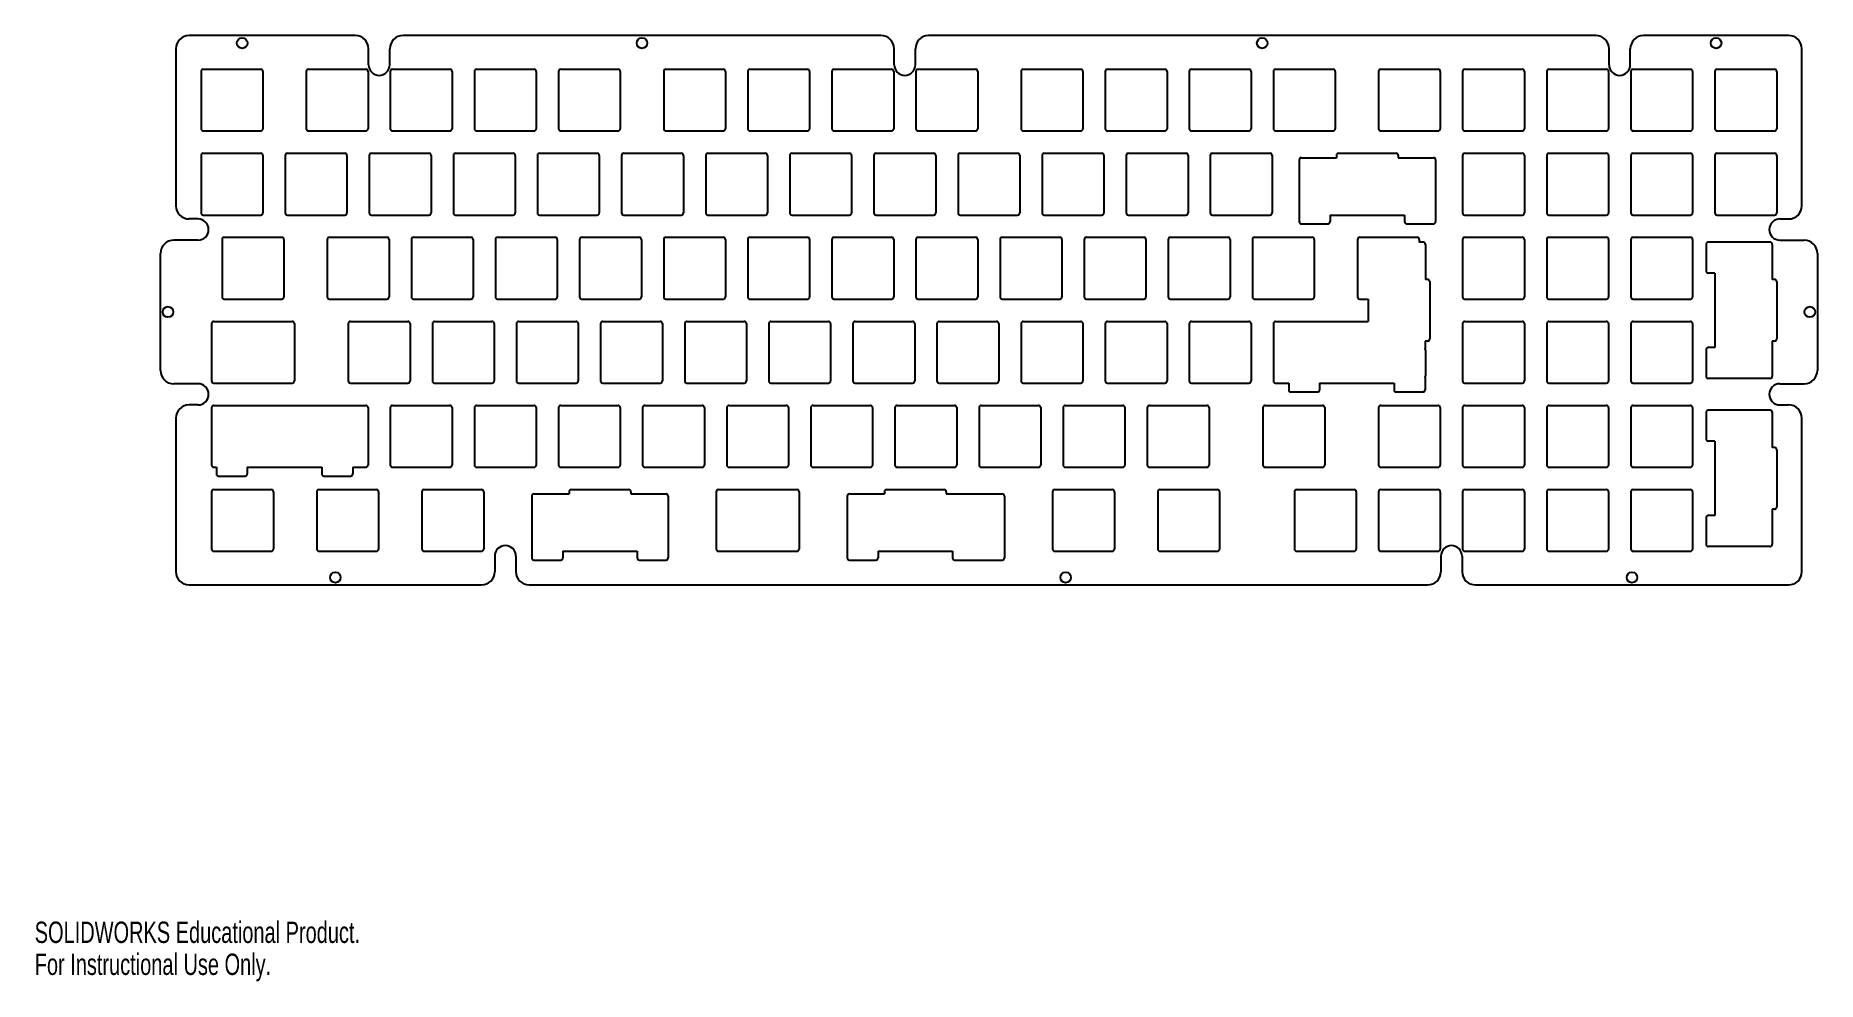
# Model space of a CAD drawing. Header units: millimetres. Extents: x 0 to 404, y 0 to 214.
import ezdxf

# ---------------------------------------------------------------- set-up
doc = ezdxf.new("R2010")
doc.units = ezdxf.units.MM
doc.styles.add('SLDTEXTSTYLE0', font='TXT', dxfattribs={"width": 0.7})

msp = doc.modelspace()

# ---------------------------------------------------------------- linework, layer by layer
at = {"color": 7, "linetype": 'Continuous', "lineweight": 25}
for p, q in [((72.62, 214.26), (34.98, 214.26)), ((191.68, 214.26), (83.42, 214.26)), ((353.61, 214.26), (202.48, 214.26)), ((397.28, 214.26), (364.41, 214.26)), ((31.98, 211.26), (31.98, 175.71)), ((75.62, 207.65), (75.62, 211.26)), ((80.42, 207.65), (80.42, 211.26)), ((194.68, 207.65), (194.68, 211.26)), ((199.48, 207.65), (199.48, 211.26)), ((356.61, 207.65), (356.61, 211.26)), ((361.41, 207.65), (361.41, 211.26)), ((400.28, 175.71), (400.28, 211.26)), ((37.68, 206.15), (37.68, 193.15)), ((38.18, 206.65), (51.18, 206.65)), ((51.68, 206.15), (51.68, 193.15)), ((61.49, 206.15), (61.49, 193.15)), ((61.99, 206.65), (74.99, 206.65)), ((75.49, 206.15), (75.49, 193.15)), ((80.54, 206.15), (80.54, 193.15)), ((81.04, 206.65), (94.04, 206.65)), ((94.54, 206.15), (94.54, 193.15)), ((99.59, 206.15), (99.59, 193.15)), ((100.09, 206.65), (113.09, 206.65)), ((113.59, 206.15), (113.59, 193.15)), ((118.64, 206.15), (118.64, 193.15)), ((119.14, 206.65), (132.14, 206.65)), ((132.64, 206.15), (132.64, 193.15)), ((142.46, 206.15), (142.46, 193.15)), ((142.96, 206.65), (155.96, 206.65)), ((156.46, 206.15), (156.46, 193.15)), ((161.51, 206.15), (161.51, 193.15)), ((162.01, 206.65), (175.01, 206.65)), ((175.51, 206.15), (175.51, 193.15)), ((180.56, 206.15), (180.56, 193.15)), ((181.06, 206.65), (194.06, 206.65)), ((194.56, 206.15), (194.56, 193.15)), ((199.61, 206.15), (199.61, 193.15)), ((200.11, 206.65), (213.11, 206.65)), ((213.61, 206.15), (213.61, 193.15)), ((223.42, 206.15), (223.42, 193.15)), ((223.92, 206.65), (236.92, 206.65)), ((237.42, 206.15), (237.42, 193.15)), ((242.47, 206.15), (242.47, 193.15)), ((242.97, 206.65), (255.97, 206.65)), ((256.47, 206.15), (256.47, 193.15)), ((261.52, 206.15), (261.52, 193.15)), ((262.02, 206.65), (275.02, 206.65)), ((275.52, 206.15), (275.52, 193.15)), ((280.57, 206.15), (280.57, 193.15)), ((281.07, 206.65), (294.07, 206.65)), ((294.57, 206.15), (294.57, 193.15)), ((304.38, 206.15), (304.38, 193.15)), ((304.88, 206.65), (317.88, 206.65)), ((318.38, 206.15), (318.38, 193.15)), ((323.43, 206.15), (323.43, 193.15)), ((323.93, 206.65), (336.93, 206.65)), ((337.43, 206.15), (337.43, 193.15)), ((342.48, 206.15), (342.48, 193.15)), ((342.98, 206.65), (355.98, 206.65)), ((356.48, 206.15), (356.48, 193.15)), ((361.53, 206.15), (361.53, 193.15)), ((362.03, 206.65), (375.03, 206.65)), ((375.53, 206.15), (375.53, 193.15)), ((380.58, 206.15), (380.58, 193.15)), ((381.08, 206.65), (394.08, 206.65)), ((394.58, 206.15), (394.58, 193.15)), ((38.18, 192.65), (51.18, 192.65)), ((61.99, 192.65), (74.99, 192.65)), ((81.04, 192.65), (94.04, 192.65)), ((100.09, 192.65), (113.09, 192.65)), ((119.14, 192.65), (132.14, 192.65)), ((142.96, 192.65), (155.96, 192.65)), ((162.01, 192.65), (175.01, 192.65)), ((181.06, 192.65), (194.06, 192.65)), ((200.11, 192.65), (213.11, 192.65)), ((223.92, 192.65), (236.92, 192.65)), ((242.97, 192.65), (255.97, 192.65)), ((262.02, 192.65), (275.02, 192.65)), ((281.07, 192.65), (294.07, 192.65)), ((304.88, 192.65), (317.88, 192.65)), ((323.93, 192.65), (336.93, 192.65)), ((342.98, 192.65), (355.98, 192.65)), ((362.03, 192.65), (375.03, 192.65)), ((381.08, 192.65), (394.08, 192.65)), ((37.68, 187.1), (37.68, 174.1)), ((38.18, 187.6), (51.18, 187.6)), ((51.68, 187.1), (51.68, 174.1)), ((56.73, 187.1), (56.73, 174.1)), ((57.23, 187.6), (70.23, 187.6)), ((70.73, 187.1), (70.73, 174.1)), ((75.78, 187.1), (75.78, 174.1)), ((76.28, 187.6), (89.28, 187.6)), ((89.78, 187.1), (89.78, 174.1)), ((94.83, 187.1), (94.83, 174.1)), ((95.33, 187.6), (108.33, 187.6)), ((108.83, 187.1), (108.83, 174.1)), ((113.88, 187.1), (113.88, 174.1)), ((114.38, 187.6), (127.38, 187.6)), ((127.88, 187.1), (127.88, 174.1)), ((132.93, 187.1), (132.93, 174.1)), ((133.43, 187.6), (146.43, 187.6)), ((146.93, 187.1), (146.93, 174.1)), ((151.98, 187.1), (151.98, 174.1)), ((152.48, 187.6), (165.48, 187.6)), ((165.98, 187.1), (165.98, 174.1)), ((171.03, 187.1), (171.03, 174.1)), ((171.53, 187.6), (184.53, 187.6)), ((185.03, 187.1), (185.03, 174.1)), ((190.08, 187.1), (190.08, 174.1)), ((190.58, 187.6), (203.58, 187.6)), ((204.08, 187.1), (204.08, 174.1)), ((209.13, 187.1), (209.13, 174.1)), ((209.63, 187.6), (222.63, 187.6)), ((223.13, 187.1), (223.13, 174.1)), ((228.18, 187.1), (228.18, 174.1)), ((228.68, 187.6), (241.68, 187.6)), ((242.18, 187.1), (242.18, 174.1)), ((247.23, 187.1), (247.23, 174.1)), ((247.73, 187.6), (260.73, 187.6)), ((261.23, 187.1), (261.23, 174.1)), ((266.28, 187.1), (266.28, 174.1)), ((266.78, 187.6), (279.78, 187.6)), ((280.28, 187.1), (280.28, 174.1)), ((286.42, 186.1), (286.42, 172.1)), ((286.92, 186.6), (294.86, 186.6)), ((294.86, 187.1), (294.86, 186.6)), ((295.36, 187.6), (308.36, 187.6)), ((308.86, 187.1), (308.86, 186.6)), ((308.86, 186.6), (316.8, 186.6)), ((317.3, 186.1), (317.3, 172.1)), ((323.43, 187.1), (323.43, 174.1)), ((323.93, 187.6), (336.93, 187.6)), ((337.43, 187.1), (337.43, 174.1)), ((342.48, 187.1), (342.48, 174.1)), ((342.98, 187.6), (355.98, 187.6)), ((356.48, 187.1), (356.48, 174.1)), ((361.53, 187.1), (361.53, 174.1)), ((362.03, 187.6), (375.03, 187.6)), ((375.53, 187.1), (375.53, 174.1)), ((380.58, 187.1), (380.58, 174.1)), ((381.08, 187.6), (394.08, 187.6)), ((394.58, 187.1), (394.58, 174.1)), ((38.18, 173.6), (51.18, 173.6)), ((57.23, 173.6), (70.23, 173.6)), ((76.28, 173.6), (89.28, 173.6)), ((95.33, 173.6), (108.33, 173.6)), ((114.38, 173.6), (127.38, 173.6)), ((133.43, 173.6), (146.43, 173.6)), ((152.48, 173.6), (165.48, 173.6)), ((171.53, 173.6), (184.53, 173.6)), ((190.58, 173.6), (203.58, 173.6)), ((209.63, 173.6), (222.63, 173.6)), ((228.68, 173.6), (241.68, 173.6)), ((247.73, 173.6), (260.73, 173.6)), ((266.78, 173.6), (279.78, 173.6)), ((293.42, 173.6), (293.42, 172.1)), ((293.42, 173.6), (310.3, 173.6)), ((310.3, 173.6), (310.3, 172.1)), ((323.93, 173.6), (336.93, 173.6)), ((342.98, 173.6), (355.98, 173.6)), ((362.03, 173.6), (375.03, 173.6)), ((381.08, 173.6), (394.08, 173.6)), ((36.98, 172.71), (34.98, 172.71)), ((286.92, 171.6), (292.92, 171.6)), ((310.8, 171.6), (316.8, 171.6)), ((395.28, 172.71), (397.28, 172.71)), ((36.98, 167.91), (31.48, 167.91)), ((42.44, 168.05), (42.44, 155.05)), ((42.94, 168.55), (55.94, 168.55)), ((56.44, 168.05), (56.44, 155.05)), ((66.26, 168.05), (66.26, 155.05)), ((66.76, 168.55), (79.76, 168.55)), ((80.26, 168.05), (80.26, 155.05)), ((85.31, 168.05), (85.31, 155.05)), ((85.81, 168.55), (98.81, 168.55)), ((99.31, 168.05), (99.31, 155.05)), ((104.36, 168.05), (104.36, 155.05)), ((104.86, 168.55), (117.86, 168.55)), ((118.36, 168.05), (118.36, 155.05)), ((123.41, 168.05), (123.41, 155.05)), ((123.91, 168.55), (136.91, 168.55)), ((137.41, 168.05), (137.41, 155.05)), ((142.46, 168.05), (142.46, 155.05)), ((142.96, 168.55), (155.96, 168.55)), ((156.46, 168.05), (156.46, 155.05)), ((161.51, 168.05), (161.51, 155.05)), ((162.01, 168.55), (175.01, 168.55)), ((175.51, 168.05), (175.51, 155.05)), ((180.56, 168.05), (180.56, 155.05)), ((181.06, 168.55), (194.06, 168.55)), ((194.56, 168.05), (194.56, 155.05)), ((199.61, 168.05), (199.61, 155.05)), ((200.11, 168.55), (213.11, 168.55)), ((213.61, 168.05), (213.61, 155.05)), ((218.66, 168.05), (218.66, 155.05)), ((219.16, 168.55), (232.16, 168.55)), ((232.66, 168.05), (232.66, 155.05)), ((237.71, 168.05), (237.71, 155.05)), ((238.21, 168.55), (251.21, 168.55)), ((251.71, 168.05), (251.71, 155.05)), ((256.76, 168.05), (256.76, 155.05)), ((257.26, 168.55), (270.26, 168.55)), ((270.76, 168.05), (270.76, 155.05)), ((275.81, 168.05), (275.81, 155.05)), ((276.31, 168.55), (289.31, 168.55)), ((289.81, 168.05), (289.81, 155.05)), ((299.62, 168.05), (299.62, 155.05)), ((300.12, 168.55), (313.12, 168.55)), ((313.62, 168.05), (313.62, 167.46)), ((314.5, 167.46), (313.62, 167.46)), ((315, 166.96), (315, 159.02)), ((323.43, 168.05), (323.43, 155.05)), ((323.93, 168.55), (336.93, 168.55)), ((337.43, 168.05), (337.43, 155.05)), ((342.48, 168.05), (342.48, 155.05)), ((342.98, 168.55), (355.98, 168.55)), ((356.48, 168.05), (356.48, 155.05)), ((361.53, 168.05), (361.53, 155.05)), ((362.03, 168.55), (375.03, 168.55)), ((375.53, 168.05), (375.53, 155.05)), ((378.58, 166.96), (378.58, 160.96)), ((393.08, 167.46), (379.08, 167.46)), ((393.58, 166.96), (393.58, 159.02)), ((395.28, 167.91), (400.78, 167.91)), ((28.48, 138.37), (28.48, 164.91)), ((403.78, 164.91), (403.78, 138.37)), ((315.5, 159.02), (315, 159.02)), ((316, 158.52), (316, 145.52)), ((380.58, 160.46), (379.08, 160.46)), ((380.58, 160.46), (380.58, 143.58)), ((394.08, 159.02), (393.58, 159.02)), ((394.58, 158.52), (394.58, 145.52)), ((42.94, 154.55), (55.94, 154.55)), ((66.76, 154.55), (79.76, 154.55)), ((85.81, 154.55), (98.81, 154.55)), ((104.86, 154.55), (117.86, 154.55)), ((123.91, 154.55), (136.91, 154.55)), ((142.96, 154.55), (155.96, 154.55)), ((162.01, 154.55), (175.01, 154.55)), ((181.06, 154.55), (194.06, 154.55)), ((200.11, 154.55), (213.11, 154.55)), ((219.16, 154.55), (232.16, 154.55)), ((238.21, 154.55), (251.21, 154.55)), ((257.26, 154.55), (270.26, 154.55)), ((276.31, 154.55), (289.31, 154.55)), ((300.12, 154.55), (302, 154.55)), ((302, 154.55), (302, 149.5)), ((323.93, 154.55), (336.93, 154.55)), ((342.98, 154.55), (355.98, 154.55)), ((362.03, 154.55), (375.03, 154.55)), ((40.56, 149.5), (58.33, 149.5)), ((71.52, 149.5), (84.52, 149.5)), ((90.57, 149.5), (103.57, 149.5)), ((109.62, 149.5), (122.62, 149.5)), ((128.67, 149.5), (141.67, 149.5)), ((147.72, 149.5), (160.72, 149.5)), ((166.77, 149.5), (179.77, 149.5)), ((185.82, 149.5), (198.82, 149.5)), ((204.87, 149.5), (217.87, 149.5)), ((223.92, 149.5), (236.92, 149.5)), ((242.97, 149.5), (255.97, 149.5)), ((262.02, 149.5), (275.02, 149.5)), ((281.07, 149.5), (302, 149.5)), ((323.93, 149.5), (336.93, 149.5)), ((342.98, 149.5), (355.98, 149.5)), ((362.03, 149.5), (375.03, 149.5)), ((40.06, 149), (40.06, 136)), ((58.83, 149), (58.83, 136)), ((71.02, 149), (71.02, 136)), ((85.02, 149), (85.02, 136)), ((90.07, 149), (90.07, 136)), ((104.07, 149), (104.07, 136)), ((109.12, 149), (109.12, 136)), ((123.12, 149), (123.12, 136)), ((128.17, 149), (128.17, 136)), ((142.17, 149), (142.17, 136)), ((147.22, 149), (147.22, 136)), ((161.22, 149), (161.22, 136)), ((166.27, 149), (166.27, 136)), ((180.27, 149), (180.27, 136)), ((185.32, 149), (185.32, 136)), ((199.32, 149), (199.32, 136)), ((204.37, 149), (204.37, 136)), ((218.37, 149), (218.37, 136)), ((223.42, 149), (223.42, 136)), ((237.42, 149), (237.42, 136)), ((242.47, 149), (242.47, 136)), ((256.47, 149), (256.47, 136)), ((261.52, 149), (261.52, 136)), ((275.52, 149), (275.52, 136)), ((280.57, 149), (280.57, 136)), ((323.43, 149), (323.43, 136)), ((337.43, 149), (337.43, 136)), ((342.48, 149), (342.48, 136)), ((356.48, 149), (356.48, 136)), ((361.53, 149), (361.53, 136)), ((375.53, 149), (375.53, 136)), ((314.91, 145.02), (314.91, 143.36)), ((315.5, 145.02), (314.91, 145.02)), ((315, 143.08), (315, 137.08)), ((378.58, 143.08), (378.58, 137.08)), ((380.58, 143.58), (379.08, 143.58)), ((393.58, 145.02), (393.58, 137.08)), ((394.08, 145.02), (393.58, 145.02)), ((36.98, 135.37), (31.48, 135.37)), ((40.56, 135.5), (58.33, 135.5)), ((71.52, 135.5), (84.52, 135.5)), ((90.57, 135.5), (103.57, 135.5)), ((109.62, 135.5), (122.62, 135.5)), ((128.67, 135.5), (141.67, 135.5)), ((147.72, 135.5), (160.72, 135.5)), ((166.77, 135.5), (179.77, 135.5)), ((185.82, 135.5), (198.82, 135.5)), ((204.87, 135.5), (217.87, 135.5)), ((223.92, 135.5), (236.92, 135.5)), ((242.97, 135.5), (255.97, 135.5)), ((262.02, 135.5), (275.02, 135.5)), ((281.07, 135.5), (284.04, 135.5)), ((284.04, 135.5), (284.04, 134)), ((284.54, 133.5), (290.54, 133.5)), ((291.04, 135.5), (291.04, 134)), ((291.04, 135.5), (307.91, 135.5)), ((307.91, 135.5), (307.91, 134)), ((308.41, 133.5), (314.41, 133.5)), ((314.91, 136.8), (314.91, 134)), ((323.93, 135.5), (336.93, 135.5)), ((342.98, 135.5), (355.98, 135.5)), ((362.03, 135.5), (375.03, 135.5)), ((393.08, 136.58), (379.08, 136.58)), ((395.28, 135.37), (400.78, 135.37)), ((36.98, 130.57), (34.98, 130.57)), ((40.06, 129.95), (40.06, 116.95)), ((40.56, 130.45), (74.99, 130.45)), ((75.49, 129.95), (75.49, 116.95)), ((80.54, 129.95), (80.54, 116.95)), ((81.04, 130.45), (94.04, 130.45)), ((94.54, 129.95), (94.54, 116.95)), ((99.59, 129.95), (99.59, 116.95)), ((100.09, 130.45), (113.09, 130.45)), ((113.59, 129.95), (113.59, 116.95)), ((118.64, 129.95), (118.64, 116.95)), ((119.14, 130.45), (132.14, 130.45)), ((132.64, 129.95), (132.64, 116.95)), ((137.69, 129.95), (137.69, 116.95)), ((138.19, 130.45), (151.19, 130.45)), ((151.69, 129.95), (151.69, 116.95)), ((156.74, 129.95), (156.74, 116.95)), ((157.24, 130.45), (170.24, 130.45)), ((170.74, 129.95), (170.74, 116.95)), ((175.79, 129.95), (175.79, 116.95)), ((176.29, 130.45), (189.29, 130.45)), ((189.79, 129.95), (189.79, 116.95)), ((194.84, 129.95), (194.84, 116.95)), ((195.34, 130.45), (208.34, 130.45)), ((208.84, 129.95), (208.84, 116.95)), ((213.89, 129.95), (213.89, 116.95)), ((214.39, 130.45), (227.39, 130.45)), ((227.89, 129.95), (227.89, 116.95)), ((232.94, 129.95), (232.94, 116.95)), ((233.44, 130.45), (246.44, 130.45)), ((246.94, 129.95), (246.94, 116.95)), ((251.99, 129.95), (251.99, 116.95)), ((252.49, 130.45), (265.49, 130.45)), ((265.99, 129.95), (265.99, 116.95)), ((278.19, 129.95), (278.19, 116.95)), ((278.69, 130.45), (291.69, 130.45)), ((292.19, 129.95), (292.19, 116.95)), ((304.38, 129.95), (304.38, 116.95)), ((304.88, 130.45), (317.88, 130.45)), ((318.38, 129.95), (318.38, 116.95)), ((323.43, 129.95), (323.43, 116.95)), ((323.93, 130.45), (336.93, 130.45)), ((337.43, 129.95), (337.43, 116.95)), ((342.48, 129.95), (342.48, 116.95)), ((342.98, 130.45), (355.98, 130.45)), ((356.48, 129.95), (356.48, 116.95)), ((361.53, 129.95), (361.53, 116.95)), ((362.03, 130.45), (375.03, 130.45)), ((375.53, 129.95), (375.53, 116.95)), ((393.08, 129.36), (379.08, 129.36)), ((395.28, 130.57), (397.28, 130.57)), ((31.98, 127.57), (31.98, 92.78)), ((378.58, 128.86), (378.58, 122.86)), ((393.58, 128.86), (393.58, 120.92)), ((400.28, 92.78), (400.28, 127.57)), ((380.58, 122.36), (379.08, 122.36)), ((380.58, 122.36), (380.58, 105.48)), ((394.08, 120.92), (393.58, 120.92)), ((394.58, 120.42), (394.58, 107.42)), ((40.56, 116.45), (41.15, 116.45)), ((41.15, 116.45), (41.15, 114.95)), ((41.65, 114.45), (47.65, 114.45)), ((48.15, 116.45), (48.15, 114.95)), ((48.15, 116.45), (65.03, 116.45)), ((65.03, 116.45), (65.03, 114.95)), ((65.53, 114.45), (71.53, 114.45)), ((72.03, 116.45), (72.03, 114.95)), ((72.03, 116.45), (74.99, 116.45)), ((81.04, 116.45), (94.04, 116.45)), ((100.09, 116.45), (113.09, 116.45)), ((119.14, 116.45), (132.14, 116.45)), ((138.19, 116.45), (151.19, 116.45)), ((157.24, 116.45), (170.24, 116.45)), ((176.29, 116.45), (189.29, 116.45)), ((195.34, 116.45), (208.34, 116.45)), ((214.39, 116.45), (227.39, 116.45)), ((233.44, 116.45), (246.44, 116.45)), ((252.49, 116.45), (265.49, 116.45)), ((278.69, 116.45), (291.69, 116.45)), ((304.88, 116.45), (317.88, 116.45)), ((323.93, 116.45), (336.93, 116.45)), ((342.98, 116.45), (355.98, 116.45)), ((362.03, 116.45), (375.03, 116.45)), ((40.06, 110.9), (40.06, 97.9)), ((40.56, 111.4), (53.56, 111.4)), ((54.06, 110.9), (54.06, 97.9)), ((63.88, 110.9), (63.88, 97.9)), ((64.38, 111.4), (77.38, 111.4)), ((77.88, 110.9), (77.88, 97.9)), ((87.69, 110.9), (87.69, 97.9)), ((88.19, 111.4), (101.19, 111.4)), ((101.69, 110.9), (101.69, 97.9)), ((112.59, 109.9), (112.59, 95.9)), ((113.09, 110.4), (121.03, 110.4)), ((121.03, 110.9), (121.03, 110.4)), ((121.53, 111.4), (134.53, 111.4)), ((135.03, 110.9), (135.03, 110.4)), ((135.03, 110.4), (142.96, 110.4)), ((143.46, 109.9), (143.46, 95.9)), ((154.36, 110.9), (154.36, 97.9)), ((154.86, 111.4), (172.63, 111.4)), ((173.13, 110.9), (173.13, 97.9)), ((184.03, 109.9), (184.03, 95.9)), ((184.53, 110.4), (192.46, 110.4)), ((192.46, 110.9), (192.46, 110.4)), ((192.96, 111.4), (205.96, 111.4)), ((206.46, 110.9), (206.46, 110.4)), ((206.46, 110.4), (219.13, 110.4)), ((219.63, 109.9), (219.63, 95.9)), ((230.56, 110.9), (230.56, 97.9)), ((231.06, 111.4), (244.06, 111.4)), ((244.56, 110.9), (244.56, 97.9)), ((254.38, 110.9), (254.38, 97.9)), ((254.88, 111.4), (267.88, 111.4)), ((268.38, 110.9), (268.38, 97.9)), ((285.33, 110.9), (285.33, 97.9)), ((285.83, 111.4), (298.83, 111.4)), ((299.33, 110.9), (299.33, 97.9)), ((304.38, 110.9), (304.38, 97.9)), ((304.88, 111.4), (317.88, 111.4)), ((318.38, 110.9), (318.38, 97.9)), ((323.43, 110.9), (323.43, 97.9)), ((323.93, 111.4), (336.93, 111.4)), ((337.43, 110.9), (337.43, 97.9)), ((342.48, 110.9), (342.48, 97.9)), ((342.98, 111.4), (355.98, 111.4)), ((356.48, 110.9), (356.48, 97.9)), ((361.53, 110.9), (361.53, 97.9)), ((362.03, 111.4), (375.03, 111.4)), ((375.53, 110.9), (375.53, 97.9)), ((378.58, 104.98), (378.58, 98.98)), ((380.58, 105.48), (379.08, 105.48)), ((393.58, 106.92), (393.58, 98.98)), ((394.08, 106.92), (393.58, 106.92)), ((40.56, 97.4), (53.56, 97.4)), ((64.38, 97.4), (77.38, 97.4)), ((88.19, 97.4), (101.19, 97.4)), ((119.63, 97.4), (119.63, 95.9)), ((119.63, 97.4), (136.46, 97.4)), ((136.46, 97.4), (136.46, 95.9)), ((154.86, 97.4), (172.63, 97.4)), ((191.03, 97.4), (191.03, 95.9)), ((191.03, 97.4), (207.9, 97.4)), ((207.9, 97.4), (207.9, 95.9)), ((231.06, 97.4), (244.06, 97.4)), ((254.88, 97.4), (267.88, 97.4)), ((285.83, 97.4), (298.83, 97.4)), ((304.88, 97.4), (317.88, 97.4)), ((323.93, 97.4), (336.93, 97.4)), ((342.98, 97.4), (355.98, 97.4)), ((362.03, 97.4), (375.03, 97.4)), ((393.08, 98.48), (379.08, 98.48)), ((104.19, 96.3), (104.19, 92.78)), ((108.99, 96.3), (108.99, 92.78)), ((113.09, 95.4), (119.13, 95.4)), ((136.96, 95.4), (142.96, 95.4)), ((184.53, 95.4), (190.53, 95.4)), ((208.4, 95.4), (219.13, 95.4)), ((318.51, 96.3), (318.51, 92.78)), ((323.31, 96.3), (323.31, 92.78)), ((34.98, 89.78), (101.19, 89.78)), ((111.99, 89.78), (315.51, 89.78)), ((326.31, 89.78), (397.28, 89.78))]:
    msp.add_line(p, q, dxfattribs=at)
for centre in [(46.98, 212.56), (137.55, 212.56), (278.04, 212.56), (380.84, 212.56), (30.18, 151.64), (402.08, 151.64), (68.09, 91.48), (233.51, 91.48), (361.79, 91.48)]:
    msp.add_circle(centre, 1.2, dxfattribs=at)
for centre, radius, start, end in [((34.98, 211.26), 3, 90, 180), ((72.62, 211.26), 3, 0, 90), ((83.42, 211.26), 3, 90, 180), ((191.68, 211.26), 3, 0, 90), ((202.48, 211.26), 3, 90, 180), ((353.61, 211.26), 3, 0, 90), ((364.41, 211.26), 3, 90, 180), ((397.28, 211.26), 3, 0, 90), ((38.18, 206.15), 0.5, 90, 180), ((51.18, 206.15), 0.5, 0, 90), ((61.99, 206.15), 0.5, 90, 180), ((74.99, 206.15), 0.5, 0, 90), ((78.02, 207.65), 2.4, 180, 0), ((81.04, 206.15), 0.5, 90, 180), ((94.04, 206.15), 0.5, 0, 90), ((100.09, 206.15), 0.5, 90, 180), ((113.09, 206.15), 0.5, 0, 90), ((119.14, 206.15), 0.5, 90, 180), ((132.14, 206.15), 0.5, 0, 90), ((142.96, 206.15), 0.5, 90, 180), ((155.96, 206.15), 0.5, 0, 90), ((162.01, 206.15), 0.5, 90, 180), ((175.01, 206.15), 0.5, 0, 90), ((181.06, 206.15), 0.5, 90, 180), ((194.06, 206.15), 0.5, 0, 90), ((197.08, 207.65), 2.4, 180, 0), ((200.11, 206.15), 0.5, 90, 180), ((213.11, 206.15), 0.5, 0, 90), ((223.92, 206.15), 0.5, 90, 180), ((236.92, 206.15), 0.5, 0, 90), ((242.97, 206.15), 0.5, 90, 180), ((255.97, 206.15), 0.5, 0, 90), ((262.02, 206.15), 0.5, 90, 180), ((275.02, 206.15), 0.5, 0, 90), ((281.07, 206.15), 0.5, 90, 180), ((294.07, 206.15), 0.5, 0, 90), ((304.88, 206.15), 0.5, 90, 180), ((317.88, 206.15), 0.5, 0, 90), ((323.93, 206.15), 0.5, 90, 180), ((336.93, 206.15), 0.5, 0, 90), ((342.98, 206.15), 0.5, 90, 180), ((355.98, 206.15), 0.5, 0, 90), ((359.01, 207.65), 2.4, 180, 0), ((362.03, 206.15), 0.5, 90, 180), ((375.03, 206.15), 0.5, 0, 90), ((381.08, 206.15), 0.5, 90, 180), ((394.08, 206.15), 0.5, 0, 90), ((38.18, 193.15), 0.5, 180, 270), ((51.18, 193.15), 0.5, 270, 0), ((61.99, 193.15), 0.5, 180, 270), ((74.99, 193.15), 0.5, 270, 0), ((81.04, 193.15), 0.5, 180, 270), ((94.04, 193.15), 0.5, 270, 0), ((100.09, 193.15), 0.5, 180, 270), ((113.09, 193.15), 0.5, 270, 0), ((119.14, 193.15), 0.5, 180, 270), ((132.14, 193.15), 0.5, 270, 0), ((142.96, 193.15), 0.5, 180, 270), ((155.96, 193.15), 0.5, 270, 0), ((162.01, 193.15), 0.5, 180, 270), ((175.01, 193.15), 0.5, 270, 0), ((181.06, 193.15), 0.5, 180, 270), ((194.06, 193.15), 0.5, 270, 0), ((200.11, 193.15), 0.5, 180, 270), ((213.11, 193.15), 0.5, 270, 0), ((223.92, 193.15), 0.5, 180, 270), ((236.92, 193.15), 0.5, 270, 0), ((242.97, 193.15), 0.5, 180, 270), ((255.97, 193.15), 0.5, 270, 0), ((262.02, 193.15), 0.5, 180, 270), ((275.02, 193.15), 0.5, 270, 0), ((281.07, 193.15), 0.5, 180, 270), ((294.07, 193.15), 0.5, 270, 0), ((304.88, 193.15), 0.5, 180, 270), ((317.88, 193.15), 0.5, 270, 0), ((323.93, 193.15), 0.5, 180, 270), ((336.93, 193.15), 0.5, 270, 0), ((342.98, 193.15), 0.5, 180, 270), ((355.98, 193.15), 0.5, 270, 0), ((362.03, 193.15), 0.5, 180, 270), ((375.03, 193.15), 0.5, 270, 0), ((381.08, 193.15), 0.5, 180, 270), ((394.08, 193.15), 0.5, 270, 0), ((38.18, 187.1), 0.5, 90, 180), ((51.18, 187.1), 0.5, 0, 90), ((57.23, 187.1), 0.5, 90, 180), ((70.23, 187.1), 0.5, 0, 90), ((76.28, 187.1), 0.5, 90, 180), ((89.28, 187.1), 0.5, 0, 90), ((95.33, 187.1), 0.5, 90, 180), ((108.33, 187.1), 0.5, 0, 90), ((114.38, 187.1), 0.5, 90, 180), ((127.38, 187.1), 0.5, 0, 90), ((133.43, 187.1), 0.5, 90, 180), ((146.43, 187.1), 0.5, 0, 90), ((152.48, 187.1), 0.5, 90, 180), ((165.48, 187.1), 0.5, 0, 90), ((171.53, 187.1), 0.5, 90, 180), ((184.53, 187.1), 0.5, 0, 90), ((190.58, 187.1), 0.5, 90, 180), ((203.58, 187.1), 0.5, 0, 90), ((209.63, 187.1), 0.5, 90, 180), ((222.63, 187.1), 0.5, 0, 90), ((228.68, 187.1), 0.5, 90, 180), ((241.68, 187.1), 0.5, 0, 90), ((247.73, 187.1), 0.5, 90, 180), ((260.73, 187.1), 0.5, 0, 90), ((266.78, 187.1), 0.5, 90, 180), ((279.78, 187.1), 0.5, 0, 90), ((286.92, 186.1), 0.5, 90, 180), ((295.36, 187.1), 0.5, 90, 180), ((308.36, 187.1), 0.5, 0, 90), ((316.8, 186.1), 0.5, 0, 90), ((323.93, 187.1), 0.5, 90, 180), ((336.93, 187.1), 0.5, 0, 90), ((342.98, 187.1), 0.5, 90, 180), ((355.98, 187.1), 0.5, 0, 90), ((362.03, 187.1), 0.5, 90, 180), ((375.03, 187.1), 0.5, 0, 90), ((381.08, 187.1), 0.5, 90, 180), ((394.08, 187.1), 0.5, 0, 90), ((34.98, 175.71), 3, 180, 270), ((38.18, 174.1), 0.5, 180, 270), ((51.18, 174.1), 0.5, 270, 0), ((57.23, 174.1), 0.5, 180, 270), ((70.23, 174.1), 0.5, 270, 0), ((76.28, 174.1), 0.5, 180, 270), ((89.28, 174.1), 0.5, 270, 0), ((95.33, 174.1), 0.5, 180, 270), ((108.33, 174.1), 0.5, 270, 0), ((114.38, 174.1), 0.5, 180, 270), ((127.38, 174.1), 0.5, 270, 0), ((133.43, 174.1), 0.5, 180, 270), ((146.43, 174.1), 0.5, 270, 0), ((152.48, 174.1), 0.5, 180, 270), ((165.48, 174.1), 0.5, 270, 0), ((171.53, 174.1), 0.5, 180, 270), ((184.53, 174.1), 0.5, 270, 0), ((190.58, 174.1), 0.5, 180, 270), ((203.58, 174.1), 0.5, 270, 0), ((209.63, 174.1), 0.5, 180, 270), ((222.63, 174.1), 0.5, 270, 0), ((228.68, 174.1), 0.5, 180, 270), ((241.68, 174.1), 0.5, 270, 0), ((247.73, 174.1), 0.5, 180, 270), ((260.73, 174.1), 0.5, 270, 0), ((266.78, 174.1), 0.5, 180, 270), ((279.78, 174.1), 0.5, 270, 0), ((323.93, 174.1), 0.5, 180, 270), ((336.93, 174.1), 0.5, 270, 0), ((342.98, 174.1), 0.5, 180, 270), ((355.98, 174.1), 0.5, 270, 0), ((362.03, 174.1), 0.5, 180, 270), ((375.03, 174.1), 0.5, 270, 0), ((381.08, 174.1), 0.5, 180, 270), ((394.08, 174.1), 0.5, 270, 0), ((397.28, 175.71), 3, 270, 0), ((36.98, 170.31), 2.4, 270, 90), ((286.92, 172.1), 0.5, 180, 270), ((292.92, 172.1), 0.5, 270, 0), ((310.8, 172.1), 0.5, 180, 270), ((316.8, 172.1), 0.5, 270, 0), ((395.28, 170.31), 2.4, 90, 270), ((31.48, 164.91), 3, 90, 180), ((42.94, 168.05), 0.5, 90, 180), ((55.94, 168.05), 0.5, 0, 90), ((66.76, 168.05), 0.5, 90, 180), ((79.76, 168.05), 0.5, 0, 90), ((85.81, 168.05), 0.5, 90, 180), ((98.81, 168.05), 0.5, 0, 90), ((104.86, 168.05), 0.5, 90, 180), ((117.86, 168.05), 0.5, 0, 90), ((123.91, 168.05), 0.5, 90, 180), ((136.91, 168.05), 0.5, 0, 90), ((142.96, 168.05), 0.5, 90, 180), ((155.96, 168.05), 0.5, 0, 90), ((162.01, 168.05), 0.5, 90, 180), ((175.01, 168.05), 0.5, 0, 90), ((181.06, 168.05), 0.5, 90, 180), ((194.06, 168.05), 0.5, 0, 90), ((200.11, 168.05), 0.5, 90, 180), ((213.11, 168.05), 0.5, 0, 90), ((219.16, 168.05), 0.5, 90, 180), ((232.16, 168.05), 0.5, 0, 90), ((238.21, 168.05), 0.5, 90, 180), ((251.21, 168.05), 0.5, 0, 90), ((257.26, 168.05), 0.5, 90, 180), ((270.26, 168.05), 0.5, 0, 90), ((276.31, 168.05), 0.5, 90, 180), ((289.31, 168.05), 0.5, 0, 90), ((300.12, 168.05), 0.5, 90, 180), ((313.12, 168.05), 0.5, 0, 90), ((314.5, 166.96), 0.5, 0, 90), ((323.93, 168.05), 0.5, 90, 180), ((336.93, 168.05), 0.5, 0, 90), ((342.98, 168.05), 0.5, 90, 180), ((355.98, 168.05), 0.5, 0, 90), ((362.03, 168.05), 0.5, 90, 180), ((375.03, 168.05), 0.5, 0, 90), ((379.08, 166.96), 0.5, 90, 180), ((393.08, 166.96), 0.5, 0, 90), ((400.78, 164.91), 3, 0, 90), ((315.5, 158.52), 0.5, 0, 90), ((379.08, 160.96), 0.5, 180, 270), ((394.08, 158.52), 0.5, 0, 90), ((42.94, 155.05), 0.5, 180, 270), ((55.94, 155.05), 0.5, 270, 0), ((66.76, 155.05), 0.5, 180, 270), ((79.76, 155.05), 0.5, 270, 0), ((85.81, 155.05), 0.5, 180, 270), ((98.81, 155.05), 0.5, 270, 0), ((104.86, 155.05), 0.5, 180, 270), ((117.86, 155.05), 0.5, 270, 0), ((123.91, 155.05), 0.5, 180, 270), ((136.91, 155.05), 0.5, 270, 0), ((142.96, 155.05), 0.5, 180, 270), ((155.96, 155.05), 0.5, 270, 0), ((162.01, 155.05), 0.5, 180, 270), ((175.01, 155.05), 0.5, 270, 0), ((181.06, 155.05), 0.5, 180, 270), ((194.06, 155.05), 0.5, 270, 0), ((200.11, 155.05), 0.5, 180, 270), ((213.11, 155.05), 0.5, 270, 0), ((219.16, 155.05), 0.5, 180, 270), ((232.16, 155.05), 0.5, 270, 0), ((238.21, 155.05), 0.5, 180, 270), ((251.21, 155.05), 0.5, 270, 0), ((257.26, 155.05), 0.5, 180, 270), ((270.26, 155.05), 0.5, 270, 0), ((276.31, 155.05), 0.5, 180, 270), ((289.31, 155.05), 0.5, 270, 0), ((300.12, 155.05), 0.5, 180, 270), ((323.93, 155.05), 0.5, 180, 270), ((336.93, 155.05), 0.5, 270, 0), ((342.98, 155.05), 0.5, 180, 270), ((355.98, 155.05), 0.5, 270, 0), ((362.03, 155.05), 0.5, 180, 270), ((375.03, 155.05), 0.5, 270, 0), ((40.56, 149), 0.5, 90, 180), ((58.33, 149), 0.5, 0, 90), ((71.52, 149), 0.5, 90, 180), ((84.52, 149), 0.5, 0, 90), ((90.57, 149), 0.5, 90, 180), ((103.57, 149), 0.5, 0, 90), ((109.62, 149), 0.5, 90, 180), ((122.62, 149), 0.5, 0, 90), ((128.67, 149), 0.5, 90, 180), ((141.67, 149), 0.5, 0, 90), ((147.72, 149), 0.5, 90, 180), ((160.72, 149), 0.5, 0, 90), ((166.77, 149), 0.5, 90, 180), ((179.77, 149), 0.5, 0, 90), ((185.82, 149), 0.5, 90, 180), ((198.82, 149), 0.5, 0, 90), ((204.87, 149), 0.5, 90, 180), ((217.87, 149), 0.5, 0, 90), ((223.92, 149), 0.5, 90, 180), ((236.92, 149), 0.5, 0, 90), ((242.97, 149), 0.5, 90, 180), ((255.97, 149), 0.5, 0, 90), ((262.02, 149), 0.5, 90, 180), ((275.02, 149), 0.5, 0, 90), ((281.07, 149), 0.5, 90, 180), ((323.93, 149), 0.5, 90, 180), ((336.93, 149), 0.5, 0, 90), ((342.98, 149), 0.5, 90, 180), ((355.98, 149), 0.5, 0, 90), ((362.03, 149), 0.5, 90, 180), ((375.03, 149), 0.5, 0, 90), ((315.5, 145.52), 0.5, 270, 0), ((394.08, 145.52), 0.5, 270, 0), ((314.5, 143.08), 0.5, 0, 34.31), ((379.08, 143.08), 0.5, 90, 180), ((31.48, 138.37), 3, 180, 270), ((400.78, 138.37), 3, 270, 0), ((36.98, 132.97), 2.4, 270, 90), ((40.56, 136), 0.5, 180, 270), ((58.33, 136), 0.5, 270, 0), ((71.52, 136), 0.5, 180, 270), ((84.52, 136), 0.5, 270, 0), ((90.57, 136), 0.5, 180, 270), ((103.57, 136), 0.5, 270, 0), ((109.62, 136), 0.5, 180, 270), ((122.62, 136), 0.5, 270, 0), ((128.67, 136), 0.5, 180, 270), ((141.67, 136), 0.5, 270, 0), ((147.72, 136), 0.5, 180, 270), ((160.72, 136), 0.5, 270, 0), ((166.77, 136), 0.5, 180, 270), ((179.77, 136), 0.5, 270, 0), ((185.82, 136), 0.5, 180, 270), ((198.82, 136), 0.5, 270, 0), ((204.87, 136), 0.5, 180, 270), ((217.87, 136), 0.5, 270, 0), ((223.92, 136), 0.5, 180, 270), ((236.92, 136), 0.5, 270, 0), ((242.97, 136), 0.5, 180, 270), ((255.97, 136), 0.5, 270, 0), ((262.02, 136), 0.5, 180, 270), ((275.02, 136), 0.5, 270, 0), ((281.07, 136), 0.5, 180, 270), ((284.54, 134), 0.5, 180, 270), ((290.54, 134), 0.5, 270, 0), ((308.41, 134), 0.5, 180, 270), ((314.41, 134), 0.5, 270, 0), ((314.5, 137.08), 0.5, 325.69, 0), ((323.93, 136), 0.5, 180, 270), ((336.93, 136), 0.5, 270, 0), ((342.98, 136), 0.5, 180, 270), ((355.98, 136), 0.5, 270, 0), ((362.03, 136), 0.5, 180, 270), ((375.03, 136), 0.5, 270, 0), ((379.08, 137.08), 0.5, 180, 270), ((395.28, 132.97), 2.4, 90, 270), ((393.08, 137.08), 0.5, 270, 0), ((34.98, 127.57), 3, 90, 180), ((40.56, 129.95), 0.5, 90, 180), ((74.99, 129.95), 0.5, 0, 90), ((81.04, 129.95), 0.5, 90, 180), ((94.04, 129.95), 0.5, 0, 90), ((100.09, 129.95), 0.5, 90, 180), ((113.09, 129.95), 0.5, 0, 90), ((119.14, 129.95), 0.5, 90, 180), ((132.14, 129.95), 0.5, 0, 90), ((138.19, 129.95), 0.5, 90, 180), ((151.19, 129.95), 0.5, 0, 90), ((157.24, 129.95), 0.5, 90, 180), ((170.24, 129.95), 0.5, 0, 90), ((176.29, 129.95), 0.5, 90, 180), ((189.29, 129.95), 0.5, 0, 90), ((195.34, 129.95), 0.5, 90, 180), ((208.34, 129.95), 0.5, 0, 90), ((214.39, 129.95), 0.5, 90, 180), ((227.39, 129.95), 0.5, 0, 90), ((233.44, 129.95), 0.5, 90, 180), ((246.44, 129.95), 0.5, 0, 90), ((252.49, 129.95), 0.5, 90, 180), ((265.49, 129.95), 0.5, 0, 90), ((278.69, 129.95), 0.5, 90, 180), ((291.69, 129.95), 0.5, 0, 90), ((304.88, 129.95), 0.5, 90, 180), ((317.88, 129.95), 0.5, 0, 90), ((323.93, 129.95), 0.5, 90, 180), ((336.93, 129.95), 0.5, 0, 90), ((342.98, 129.95), 0.5, 90, 180), ((355.98, 129.95), 0.5, 0, 90), ((362.03, 129.95), 0.5, 90, 180), ((375.03, 129.95), 0.5, 0, 90), ((379.08, 128.86), 0.5, 90, 180), ((393.08, 128.86), 0.5, 0, 90), ((397.28, 127.57), 3, 0, 90), ((379.08, 122.86), 0.5, 180, 270), ((394.08, 120.42), 0.5, 0, 90), ((40.56, 116.95), 0.5, 180, 270), ((41.65, 114.95), 0.5, 180, 270), ((47.65, 114.95), 0.5, 270, 0), ((65.53, 114.95), 0.5, 180, 270), ((71.53, 114.95), 0.5, 270, 0), ((74.99, 116.95), 0.5, 270, 0), ((81.04, 116.95), 0.5, 180, 270), ((94.04, 116.95), 0.5, 270, 0), ((100.09, 116.95), 0.5, 180, 270), ((113.09, 116.95), 0.5, 270, 0), ((119.14, 116.95), 0.5, 180, 270), ((132.14, 116.95), 0.5, 270, 0), ((138.19, 116.95), 0.5, 180, 270), ((151.19, 116.95), 0.5, 270, 0), ((157.24, 116.95), 0.5, 180, 270), ((170.24, 116.95), 0.5, 270, 0), ((176.29, 116.95), 0.5, 180, 270), ((189.29, 116.95), 0.5, 270, 0), ((195.34, 116.95), 0.5, 180, 270), ((208.34, 116.95), 0.5, 270, 0), ((214.39, 116.95), 0.5, 180, 270), ((227.39, 116.95), 0.5, 270, 0), ((233.44, 116.95), 0.5, 180, 270), ((246.44, 116.95), 0.5, 270, 0), ((252.49, 116.95), 0.5, 180, 270), ((265.49, 116.95), 0.5, 270, 0), ((278.69, 116.95), 0.5, 180, 270), ((291.69, 116.95), 0.5, 270, 0), ((304.88, 116.95), 0.5, 180, 270), ((317.88, 116.95), 0.5, 270, 0), ((323.93, 116.95), 0.5, 180, 270), ((336.93, 116.95), 0.5, 270, 0), ((342.98, 116.95), 0.5, 180, 270), ((355.98, 116.95), 0.5, 270, 0), ((362.03, 116.95), 0.5, 180, 270), ((375.03, 116.95), 0.5, 270, 0), ((40.56, 110.9), 0.5, 90, 180), ((53.56, 110.9), 0.5, 0, 90), ((64.38, 110.9), 0.5, 90, 180), ((77.38, 110.9), 0.5, 0, 90), ((88.19, 110.9), 0.5, 90, 180), ((101.19, 110.9), 0.5, 0, 90), ((113.09, 109.9), 0.5, 90, 180), ((121.53, 110.9), 0.5, 90, 180), ((134.53, 110.9), 0.5, 0, 90), ((142.96, 109.9), 0.5, 0, 90), ((154.86, 110.9), 0.5, 90, 180), ((172.63, 110.9), 0.5, 0, 90), ((184.53, 109.9), 0.5, 90, 180), ((192.96, 110.9), 0.5, 90, 180), ((205.96, 110.9), 0.5, 0, 90), ((219.13, 109.9), 0.5, 0, 90), ((231.06, 110.9), 0.5, 90, 180), ((244.06, 110.9), 0.5, 0, 90), ((254.88, 110.9), 0.5, 90, 180), ((267.88, 110.9), 0.5, 0, 90), ((285.83, 110.9), 0.5, 90, 180), ((298.83, 110.9), 0.5, 0, 90), ((304.88, 110.9), 0.5, 90, 180), ((317.88, 110.9), 0.5, 0, 90), ((323.93, 110.9), 0.5, 90, 180), ((336.93, 110.9), 0.5, 0, 90), ((342.98, 110.9), 0.5, 90, 180), ((355.98, 110.9), 0.5, 0, 90), ((362.03, 110.9), 0.5, 90, 180), ((375.03, 110.9), 0.5, 0, 90), ((379.08, 104.98), 0.5, 90, 180), ((394.08, 107.42), 0.5, 270, 0), ((40.56, 97.9), 0.5, 180, 270), ((53.56, 97.9), 0.5, 270, 0), ((64.38, 97.9), 0.5, 180, 270), ((77.38, 97.9), 0.5, 270, 0), ((88.19, 97.9), 0.5, 180, 270), ((101.19, 97.9), 0.5, 270, 0), ((106.59, 96.3), 2.4, 0, 180), ((154.86, 97.9), 0.5, 180, 270), ((172.63, 97.9), 0.5, 270, 0), ((231.06, 97.9), 0.5, 180, 270), ((244.06, 97.9), 0.5, 270, 0), ((254.88, 97.9), 0.5, 180, 270), ((267.88, 97.9), 0.5, 270, 0), ((285.83, 97.9), 0.5, 180, 270), ((298.83, 97.9), 0.5, 270, 0), ((304.88, 97.9), 0.5, 180, 270), ((317.88, 97.9), 0.5, 270, 0), ((320.91, 96.3), 2.4, 0, 180), ((323.93, 97.9), 0.5, 180, 270), ((336.93, 97.9), 0.5, 270, 0), ((342.98, 97.9), 0.5, 180, 270), ((355.98, 97.9), 0.5, 270, 0), ((362.03, 97.9), 0.5, 180, 270), ((375.03, 97.9), 0.5, 270, 0), ((379.08, 98.98), 0.5, 180, 270), ((393.08, 98.98), 0.5, 270, 0), ((113.09, 95.9), 0.5, 180, 270), ((119.13, 95.9), 0.5, 270, 0), ((136.96, 95.9), 0.5, 180, 270), ((142.96, 95.9), 0.5, 270, 0), ((184.53, 95.9), 0.5, 180, 270), ((190.53, 95.9), 0.5, 270, 0), ((208.4, 95.9), 0.5, 180, 270), ((219.13, 95.9), 0.5, 270, 0), ((34.98, 92.78), 3, 180, 270), ((101.19, 92.78), 3, 270, 0), ((111.99, 92.78), 3, 180, 270), ((315.51, 92.78), 3, 270, 0), ((326.31, 92.78), 3, 180, 270), ((397.28, 92.78), 3, 270, 0)]:
    msp.add_arc(centre, radius, start, end, dxfattribs=at)

# ---------------------------------------------------------------- texts
at = {"color": 7, "linetype": 'Continuous', "char_height": 4.8336, "attachment_point": 1, "style": 'SLDTEXTSTYLE0'}
for s, insert in [('SOLIDWORKS Educational Product.', (0, 13.48)), ('For Instructional Use Only.', (0, 6.23))]:
    msp.add_mtext(s, dxfattribs=dict(at, insert=insert))

doc.saveas('drawing.dxf')
